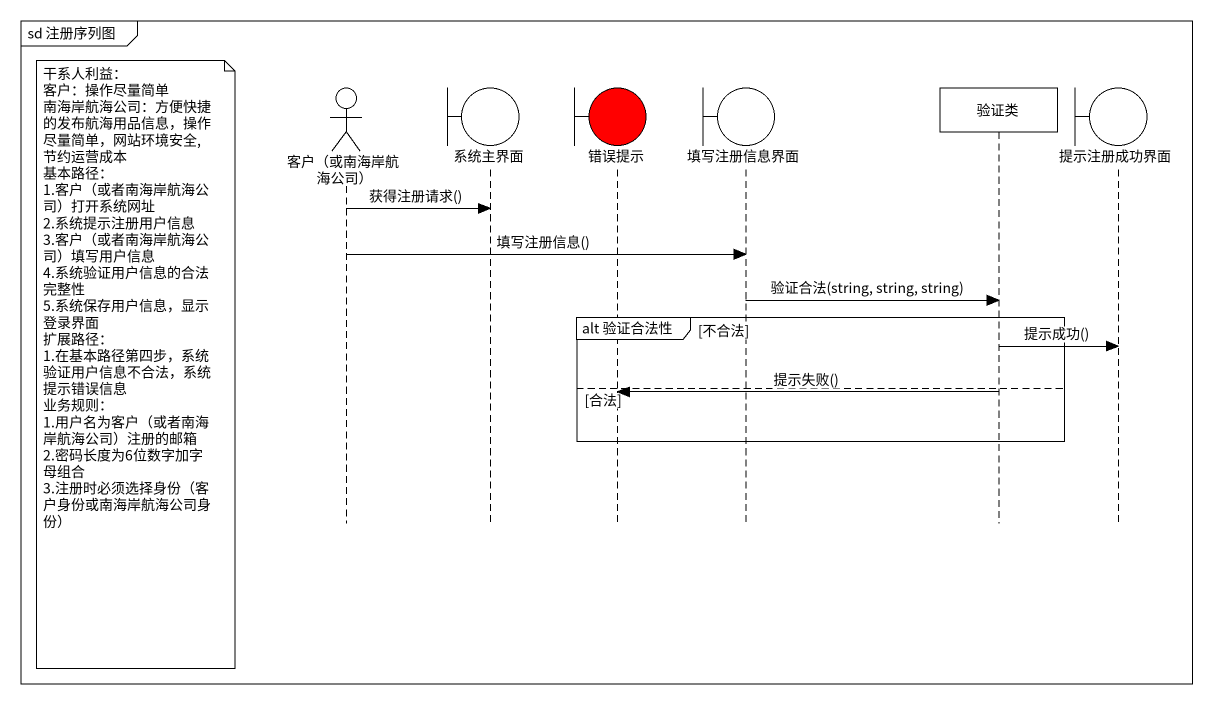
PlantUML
@startuml
mainframe sd 注册序列图
hide footbox
actor "客户（或南海岸航海公司）" as 客户_或南海岸航海公司
boundary 系统主界面
boundary 错误提示 #FF0000
boundary 填写注册信息界面
participant 验证类
boundary 提示注册成功界面

客户_或南海岸航海公司 -> 系统主界面 : 获得注册请求()
客户_或南海岸航海公司 -> 填写注册信息界面 : 填写注册信息()
填写注册信息界面 -> 验证类 : 验证合法(string, string, string)
group alt 验证合法性 [不合法]
  验证类 -> 提示注册成功界面 : 提示成功()
  note left of 客户_或南海岸航海公司
    干系人利益：
    客户：操作尽量简单
    南海岸航海公司：方便快捷的发布航海用品信息，操作尽量简单，网站环境安全,节约运营成本
    基本路径：
    1.客户（或者南海岸航海公司）打开系统网址
    2.系统提示注册用户信息
    3.客户（或者南海岸航海公司）填写用户信息
    4.系统验证用户信息的合法完整性
    5.系统保存用户信息，显示登录界面
    扩展路径：
    1.在基本路径第四步，系统验证用户信息不合法，系统提示错误信息
    业务规则：
    1.用户名为客户（或者南海岸航海公司）注册的邮箱
    2.密码长度为6位数字加字母组合
    3.注册时必须选择身份（客户身份或南海岸航海公司身份）
  end note
else 合法
  验证类 -> 错误提示 : 提示失败()
end
@enduml
